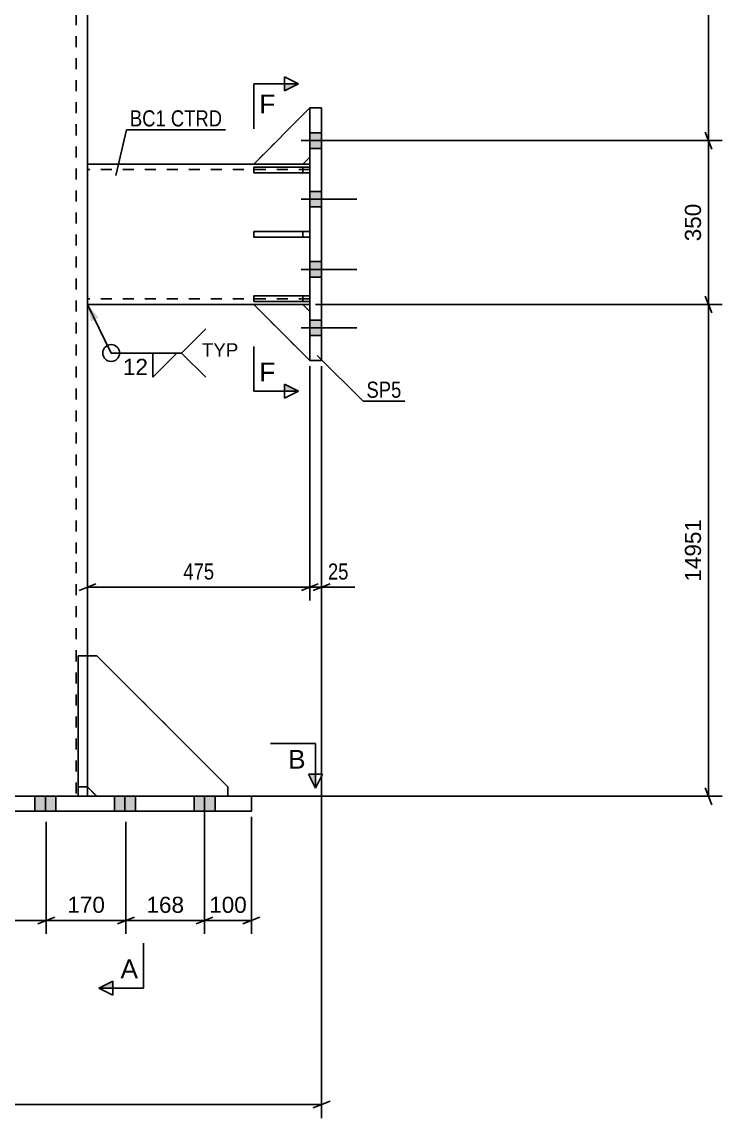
# Model space of a CAD drawing. Header units: millimetres. Extents: x -213 to 628, y -260 to 334.
# Drawn here: x 30 to 154.6, y -56.7 to 138.5 of the extents above; entities that cross this region are included whole.
import ezdxf

# ---------------------------------------------------------------- set-up
doc = ezdxf.new("R2010")
doc.units = ezdxf.units.MM
doc.linetypes.add('DXK_LINE_DOT2', pattern=[3.9198, 1.9599, -1.9599])
doc.linetypes.add('DXK_LINE_DOT3', pattern=[5.9187, 2.979, -0.9799, 0.9799, -0.9799])
doc.styles.add('Arial', font='ARIAL.TTF', dxfattribs={"height": 0.2})
doc.styles.add('Arial Narrow', font='ARIALN.TTF', dxfattribs={"height": 0.2})

# ---------------------------------------------------------------- blocks, each defined once
blk = doc.blocks.new('Part-284856391-2579 - 2558')
at = {"color": 2, "linetype": 'Continuous'}
for p, q in [((81.25, 123.16), (81.25, 78.16)), ((83.33, 123.16), (81.25, 123.16)), ((83.33, 78.16), (83.33, 123.16)), ((81.25, 78.16), (83.33, 78.16))]:
    blk.add_line(p, q, dxfattribs=at)
blk = doc.blocks.new('Part-284856391-2662 - 2558')
at = {"color": 7, "linetype": 'DXK_LINE_DOT2'}
for p, q in [((81.25, 112.62), (71.25, 112.62)), ((71.25, 112.62), (71.25, 111.62)), ((71.25, 111.62), (81.25, 111.62)), ((80, 112.62), (80, 111.62)), ((81.25, 111.62), (81.25, 112.62))]:
    blk.add_line(p, q, dxfattribs=at)
blk = doc.blocks.new('Part-284856391-2727 - 2558')
at = {"color": 2, "linetype": 'Continuous'}
for p, q in [((81.25, 123.16), (71.25, 113.16)), ((80, 113.16), (81.25, 114.41)), ((71.25, 113.16), (80, 113.16))]:
    blk.add_line(p, q, dxfattribs=at)
at = {"color": 7, "linetype": 'DXK_LINE_DOT2'}
blk.add_line((81.25, 114.41), (81.25, 123.16), dxfattribs=at)
blk = doc.blocks.new('Part-284856391-2663 - 2558')
at = {"color": 7, "linetype": 'DXK_LINE_DOT2'}
for p, q in [((81.25, 89.7), (71.25, 89.7)), ((71.25, 89.7), (71.25, 88.7)), ((71.25, 88.7), (81.25, 88.7)), ((80, 89.7), (80, 88.7)), ((81.25, 88.7), (81.25, 89.7))]:
    blk.add_line(p, q, dxfattribs=at)
blk = doc.blocks.new('Part-284856391-2728 - 2558')
at = {"color": 7, "linetype": 'DXK_LINE_DOT2'}
for p, q in [((81.25, 123.16), (71.25, 113.16)), ((81.25, 114.41), (81.25, 123.16)), ((80, 113.16), (81.25, 114.41)), ((71.25, 113.16), (80, 113.16))]:
    blk.add_line(p, q, dxfattribs=at)
blk = doc.blocks.new('Part-284856391-2664 - 2558')
at = {"color": 2, "linetype": 'Continuous'}
for p, q in [((81.25, 112.62), (71.25, 112.62)), ((71.25, 111.62), (71.25, 112.62)), ((81.25, 111.62), (71.25, 111.62)), ((81.25, 112.62), (81.25, 111.62))]:
    blk.add_line(p, q, dxfattribs=at)
at = {"color": 7, "linetype": 'DXK_LINE_DOT2'}
blk.add_line((80, 111.62), (80, 112.62), dxfattribs=at)
blk = doc.blocks.new('Part-284856391-2729 - 2558')
at = {"color": 2, "linetype": 'Continuous'}
for p, q in [((71.25, 88.16), (80, 88.16)), ((71.25, 88.16), (81.25, 78.16)), ((80, 88.16), (81.25, 86.91))]:
    blk.add_line(p, q, dxfattribs=at)
at = {"color": 7, "linetype": 'DXK_LINE_DOT2'}
blk.add_line((81.25, 86.91), (81.25, 78.16), dxfattribs=at)
blk = doc.blocks.new('Part-284856391-2665 - 2558')
at = {"color": 2, "linetype": 'Continuous'}
for p, q in [((81.25, 101.16), (71.25, 101.16)), ((71.25, 100.16), (71.25, 101.16)), ((81.25, 100.16), (71.25, 100.16)), ((81.25, 101.16), (81.25, 100.16))]:
    blk.add_line(p, q, dxfattribs=at)
at = {"color": 7, "linetype": 'DXK_LINE_DOT2'}
blk.add_line((80, 100.16), (80, 101.16), dxfattribs=at)
blk = doc.blocks.new('Part-284856391-2730 - 2558')
at = {"color": 7, "linetype": 'DXK_LINE_DOT2'}
for p, q in [((71.25, 88.16), (80, 88.16)), ((81.25, 78.16), (71.25, 88.16)), ((80, 88.16), (81.25, 86.91)), ((81.25, 86.91), (81.25, 78.16))]:
    blk.add_line(p, q, dxfattribs=at)
blk = doc.blocks.new('Bolt-284856391-2751 - 2558')
at = {"linetype": 'Continuous'}
for points in [[(-60.63, 0.58), (-64.38, 0.58), (-64.38, -2.08), (-60.63, -2.08)], [(-60.63, 0.58), (-64.38, 0.58), (-64.38, -2.08), (-60.63, -2.08)], [(-60.63, 0.58), (-64.38, 0.58), (-64.38, -2.08), (-60.63, -2.08)], [(-60.63, 0.58), (-64.38, 0.58), (-64.38, -2.08), (-60.63, -2.08)], [(-60.63, 0.58), (-64.38, 0.58), (-64.38, -2.08), (-60.63, -2.08)], [(-60.63, 0.58), (-64.38, 0.58), (-64.38, -2.08), (-60.63, -2.08)], [(-46.46, 0.58), (-50.21, 0.58), (-50.21, -2.08), (-46.46, -2.08)], [(-46.46, 0.58), (-50.21, 0.58), (-50.21, -2.08), (-46.46, -2.08)], [(-46.46, 0.58), (-50.21, 0.58), (-50.21, -2.08), (-46.46, -2.08)], [(-46.46, 0.58), (-50.21, 0.58), (-50.21, -2.08), (-46.46, -2.08)], [(-46.46, 0.58), (-50.21, 0.58), (-50.21, -2.08), (-46.46, -2.08)], [(-46.46, 0.58), (-50.21, 0.58), (-50.21, -2.08), (-46.46, -2.08)], [(-32.29, 0.58), (-36.04, 0.58), (-36.04, -2.08), (-32.29, -2.08)], [(-32.29, 0.58), (-36.04, 0.58), (-36.04, -2.08), (-32.29, -2.08)], [(-10.63, 0.58), (-14.38, 0.58), (-14.38, -2.08), (-10.63, -2.08)], [(-10.63, 0.58), (-14.38, 0.58), (-14.38, -2.08), (-10.63, -2.08)], [(14.37, 0.58), (10.62, 0.58), (10.62, -2.08), (14.37, -2.08)], [(14.37, 0.58), (10.62, 0.58), (10.62, -2.08), (14.37, -2.08)], [(36.04, 0.58), (32.29, 0.58), (32.29, -2.08), (36.04, -2.08)], [(36.04, 0.58), (32.29, 0.58), (32.29, -2.08), (36.04, -2.08)], [(50.21, 0.58), (46.46, 0.58), (46.46, -2.08), (50.21, -2.08)], [(50.21, 0.58), (46.46, 0.58), (46.46, -2.08), (50.21, -2.08)], [(50.21, 0.58), (46.46, 0.58), (46.46, -2.08), (50.21, -2.08)], [(50.21, 0.58), (46.46, 0.58), (46.46, -2.08), (50.21, -2.08)], [(50.21, 0.58), (46.46, 0.58), (46.46, -2.08), (50.21, -2.08)], [(50.21, 0.58), (46.46, 0.58), (46.46, -2.08), (50.21, -2.08)], [(64.37, 0.58), (60.62, 0.58), (60.62, -2.08), (64.37, -2.08)], [(64.37, 0.58), (60.62, 0.58), (60.62, -2.08), (64.37, -2.08)], [(64.37, 0.58), (60.62, 0.58), (60.62, -2.08), (64.37, -2.08)], [(64.37, 0.58), (60.62, 0.58), (60.62, -2.08), (64.37, -2.08)], [(64.37, 0.58), (60.62, 0.58), (60.62, -2.08), (64.37, -2.08)], [(64.37, 0.58), (60.62, 0.58), (60.62, -2.08), (64.37, -2.08)]]:
    blk.add_hatch(color=1, dxfattribs=at).paths.add_polyline_path(points)
at = {"color": 1, "linetype": 'Continuous'}
for p, q in [((-64.38, -2.08), (-64.38, 0.58)), ((-64.38, -2.08), (-64.38, 0.58)), ((-64.38, -2.08), (-64.38, 0.58)), ((-64.38, -2.08), (-64.38, 0.58)), ((-64.38, -2.08), (-64.38, 0.58)), ((-64.38, -2.08), (-64.38, 0.58)), ((-62.5, -2.08), (-62.5, 0.58)), ((-62.5, -2.08), (-62.5, 0.58)), ((-62.5, -2.08), (-62.5, 0.58)), ((-62.5, -2.08), (-62.5, 0.58)), ((-62.5, -2.08), (-62.5, 0.58)), ((-62.5, -2.08), (-62.5, 0.58)), ((-60.63, -2.08), (-60.63, 0.58)), ((-60.63, -2.08), (-60.63, 0.58)), ((-60.63, -2.08), (-60.63, 0.58)), ((-60.63, -2.08), (-60.63, 0.58)), ((-60.63, -2.08), (-60.63, 0.58)), ((-60.63, -2.08), (-60.63, 0.58)), ((-50.21, -2.08), (-50.21, 0.58)), ((-50.21, -2.08), (-50.21, 0.58)), ((-50.21, -2.08), (-50.21, 0.58)), ((-50.21, -2.08), (-50.21, 0.58)), ((-50.21, -2.08), (-50.21, 0.58)), ((-50.21, -2.08), (-50.21, 0.58)), ((-48.33, -2.08), (-48.33, 0.58)), ((-48.33, -2.08), (-48.33, 0.58)), ((-48.33, -2.08), (-48.33, 0.58)), ((-48.33, -2.08), (-48.33, 0.58)), ((-48.33, -2.08), (-48.33, 0.58)), ((-48.33, -2.08), (-48.33, 0.58)), ((-46.46, -2.08), (-46.46, 0.58)), ((-46.46, -2.08), (-46.46, 0.58)), ((-46.46, -2.08), (-46.46, 0.58)), ((-46.46, -2.08), (-46.46, 0.58)), ((-46.46, -2.08), (-46.46, 0.58)), ((-46.46, -2.08), (-46.46, 0.58)), ((-36.04, -2.08), (-36.04, 0.58)), ((-36.04, -2.08), (-36.04, 0.58)), ((-34.17, -2.08), (-34.17, 0.58)), ((-34.17, -2.08), (-34.17, 0.58)), ((-32.29, -2.08), (-32.29, 0.58)), ((-32.29, -2.08), (-32.29, 0.58)), ((-14.38, -2.08), (-14.38, 0.58)), ((-14.38, -2.08), (-14.38, 0.58)), ((-12.5, -2.08), (-12.5, 0.58)), ((-12.5, -2.08), (-12.5, 0.58)), ((-10.63, -2.08), (-10.63, 0.58)), ((-10.63, -2.08), (-10.63, 0.58)), ((10.62, -2.08), (10.62, 0.58)), ((10.62, -2.08), (10.62, 0.58)), ((12.5, -2.08), (12.5, 0.58)), ((12.5, -2.08), (12.5, 0.58)), ((14.37, -2.08), (14.37, 0.58)), ((14.37, -2.08), (14.37, 0.58)), ((32.29, -2.08), (32.29, 0.58)), ((32.29, -2.08), (32.29, 0.58)), ((34.17, -2.08), (34.17, 0.58)), ((34.17, -2.08), (34.17, 0.58)), ((36.04, -2.08), (36.04, 0.58)), ((36.04, -2.08), (36.04, 0.58)), ((46.46, -2.08), (46.46, 0.58)), ((46.46, -2.08), (46.46, 0.58)), ((46.46, -2.08), (46.46, 0.58)), ((46.46, -2.08), (46.46, 0.58)), ((46.46, -2.08), (46.46, 0.58)), ((46.46, -2.08), (46.46, 0.58)), ((48.33, -2.08), (48.33, 0.58)), ((48.33, -2.08), (48.33, 0.58)), ((48.33, -2.08), (48.33, 0.58)), ((48.33, -2.08), (48.33, 0.58)), ((48.33, -2.08), (48.33, 0.58)), ((48.33, -2.08), (48.33, 0.58)), ((50.21, -2.08), (50.21, 0.58)), ((50.21, -2.08), (50.21, 0.58)), ((50.21, -2.08), (50.21, 0.58)), ((50.21, -2.08), (50.21, 0.58)), ((50.21, -2.08), (50.21, 0.58)), ((50.21, -2.08), (50.21, 0.58)), ((60.62, -2.08), (60.62, 0.58)), ((60.62, -2.08), (60.62, 0.58)), ((60.62, -2.08), (60.62, 0.58)), ((60.62, -2.08), (60.62, 0.58)), ((60.62, -2.08), (60.62, 0.58)), ((60.62, -2.08), (60.62, 0.58)), ((62.5, -2.08), (62.5, 0.58)), ((62.5, -2.08), (62.5, 0.58)), ((62.5, -2.08), (62.5, 0.58)), ((62.5, -2.08), (62.5, 0.58)), ((62.5, -2.08), (62.5, 0.58)), ((62.5, -2.08), (62.5, 0.58)), ((64.37, -2.08), (64.37, 0.58)), ((64.37, -2.08), (64.37, 0.58)), ((64.37, -2.08), (64.37, 0.58)), ((64.37, -2.08), (64.37, 0.58)), ((64.37, -2.08), (64.37, 0.58)), ((64.37, -2.08), (64.37, 0.58))]:
    blk.add_line(p, q, dxfattribs=at)
blk = doc.blocks.new('Part-284856391-2687 - 2558')
at = {"color": 2, "linetype": 'Continuous'}
for p, q in [((71.25, 113.16), (41.67, 113.16)), ((81.25, 113.16), (80, 113.16)), ((71.25, 88.16), (41.67, 88.16)), ((81.25, 88.16), (80, 88.16))]:
    blk.add_line(p, q, dxfattribs=at)
at = {"color": 7, "linetype": 'DXK_LINE_DOT2'}
for p, q in [((41.67, 113.16), (41.67, 88.16)), ((81.25, 112.16), (41.67, 112.16)), ((80, 113.16), (71.25, 113.16)), ((81.25, 88.16), (81.25, 113.16)), ((81.25, 89.16), (41.67, 89.16)), ((80, 88.16), (71.25, 88.16))]:
    blk.add_line(p, q, dxfattribs=at)
blk = doc.blocks.new('Part-284856391-2731 - 2558')
at = {"color": 7, "linetype": 'DXK_LINE_DOT2'}
for p, q in [((43.33, 25.58), (41.67, 25.58)), ((41.67, 25.58), (41.67, 2.25)), ((66.67, 2.25), (43.33, 25.58)), ((41.67, 2.25), (43.33, 0.58)), ((66.67, 0.58), (66.67, 2.25)), ((43.33, 0.58), (66.67, 0.58))]:
    blk.add_line(p, q, dxfattribs=at)
blk = doc.blocks.new('Part-284856391-2733 - 2558')
at = {"color": 2, "linetype": 'Continuous'}
for p, q in [((81.25, 89.7), (71.25, 89.7)), ((71.25, 88.7), (71.25, 89.7)), ((81.25, 88.7), (71.25, 88.7)), ((81.25, 89.7), (81.25, 88.7))]:
    blk.add_line(p, q, dxfattribs=at)
at = {"color": 7, "linetype": 'DXK_LINE_DOT2'}
blk.add_line((80, 88.7), (80, 89.7), dxfattribs=at)
blk = doc.blocks.new('Bolt-284856391-2760 - 2558')
at = {"linetype": 'Continuous'}
for points in [[(81.25, 118.7), (81.25, 115.95), (83.33, 115.95), (83.33, 118.7)], [(81.25, 118.7), (81.25, 115.95), (83.33, 115.95), (83.33, 118.7)], [(81.25, 118.7), (81.25, 115.95), (83.33, 115.95), (83.33, 118.7)], [(81.25, 108.28), (81.25, 105.53), (83.33, 105.53), (83.33, 108.28)], [(81.25, 108.28), (81.25, 105.53), (83.33, 105.53), (83.33, 108.28)], [(81.25, 95.78), (81.25, 93.03), (83.33, 93.03), (83.33, 95.78)], [(81.25, 95.78), (81.25, 93.03), (83.33, 93.03), (83.33, 95.78)], [(81.25, 85.37), (81.25, 82.62), (83.33, 82.62), (83.33, 85.37)], [(81.25, 85.37), (81.25, 82.62), (83.33, 82.62), (83.33, 85.37)], [(81.25, 85.37), (81.25, 82.62), (83.33, 82.62), (83.33, 85.37)]]:
    blk.add_hatch(color=1, dxfattribs=at).paths.add_polyline_path(points)
at = {"color": 1, "linetype": 'Continuous'}
for p, q in [((79.67, 117.33), (89.58, 117.33)), ((79.67, 117.33), (89.58, 117.33)), ((79.67, 117.33), (89.58, 117.33)), ((81.25, 118.7), (83.33, 118.7)), ((81.25, 118.7), (83.33, 118.7)), ((81.25, 118.7), (83.33, 118.7)), ((81.25, 115.95), (83.33, 115.95)), ((81.25, 115.95), (83.33, 115.95)), ((81.25, 115.95), (83.33, 115.95)), ((81.25, 108.28), (83.33, 108.28)), ((81.25, 108.28), (83.33, 108.28)), ((79.67, 106.91), (89.58, 106.91)), ((79.67, 106.91), (89.58, 106.91)), ((81.25, 105.53), (83.33, 105.53)), ((81.25, 105.53), (83.33, 105.53)), ((81.25, 95.78), (83.33, 95.78)), ((81.25, 95.78), (83.33, 95.78)), ((79.67, 94.41), (89.58, 94.41)), ((79.67, 94.41), (89.58, 94.41)), ((81.25, 93.03), (83.33, 93.03)), ((81.25, 93.03), (83.33, 93.03)), ((79.67, 83.99), (89.58, 83.99)), ((79.67, 83.99), (89.58, 83.99)), ((79.67, 83.99), (89.58, 83.99)), ((81.25, 85.37), (83.33, 85.37)), ((81.25, 85.37), (83.33, 85.37)), ((81.25, 85.37), (83.33, 85.37)), ((81.25, 82.62), (83.33, 82.62)), ((81.25, 82.62), (83.33, 82.62)), ((81.25, 82.62), (83.33, 82.62))]:
    blk.add_line(p, q, dxfattribs=at)
blk = doc.blocks.new('Part-284856391-2761 - 2558')
at = {"linetype": 'Continuous'}
blk.add_hatch(color=2, dxfattribs=at).paths.add_polyline_path([(0, 42.25), (-0.8, 43.65), (0.8, 43.65)])
at = {"color": 7, "linetype": 'DXK_LINE_DOT3'}
for p, q in [((0, 139.93), (0, 235.68)), ((0, 42.35), (0, 139.83)), ((0, -9.42), (0, 42.25))]:
    blk.add_line(p, q, dxfattribs=at)
at = {"color": 2, "linetype": 'Continuous'}
for p, q in [((-41.67, 225.68), (-41.67, 139.93)), ((-41.67, 225.68), (-41.25, 225.68)), ((-39.37, 225.68), (-37.67, 225.68)), ((37.67, 225.68), (-37.67, 225.68)), ((39.37, 225.68), (37.67, 225.68)), ((41.67, 225.68), (41.25, 225.68)), ((41.67, 225.68), (41.67, 139.93)), ((-41.67, 139.83), (-41.67, 42.35)), ((41.67, 139.83), (41.67, 42.35)), ((0, 42.25), (-0.8, 43.65)), ((-0.8, 43.65), (0.8, 43.65)), ((0.8, 43.65), (0, 42.25)), ((-41.67, 42.25), (-41.67, 25.58)), ((41.67, 42.25), (41.67, 25.58))]:
    blk.add_line(p, q, dxfattribs=at)
at = {"color": 7, "linetype": 'DXK_LINE_DOT2'}
for p, q in [((-41.67, 225.68), (-39.37, 225.68)), ((-41.25, 225.68), (-40.5, 225.68)), ((-39.67, 225.68), (-39.67, 139.93)), ((39.67, 225.68), (37.67, 225.68)), ((41.25, 225.68), (39.37, 225.68)), ((39.67, 225.68), (39.67, 139.93)), ((-39.67, 139.83), (-39.67, 42.35)), ((39.67, 139.83), (39.67, 42.35)), ((-39.67, 42.25), (-39.67, 0.58)), ((39.67, 42.25), (39.67, 0.58)), ((-41.67, 25.58), (-41.67, 0.58)), ((41.67, 25.58), (41.67, 0.58)), ((-41.67, 0.58), (41.67, 0.58))]:
    blk.add_line(p, q, dxfattribs=at)
at = {"color": 2, "linetype": 'Continuous'}
blk.add_circle((0, 43.15), 1, dxfattribs=at)
blk = doc.blocks.new('Part-284856391-2766 - 2558')
at = {"color": 2, "linetype": 'Continuous'}
for p, q in [((-70.83, -2.08), (-70.83, 0.58)), ((-70.83, 0.58), (70.83, 0.58)), ((70.83, 0.58), (70.83, -2.08)), ((70.83, -2.08), (-70.83, -2.08))]:
    blk.add_line(p, q, dxfattribs=at)
blk = doc.blocks.new('Part-284856391-2767 - 2558')
at = {"color": 2, "linetype": 'Continuous'}
for p, q in [((43.33, 25.58), (41.67, 25.58)), ((43.33, 25.58), (66.67, 2.25)), ((41.67, 2.25), (43.33, 0.58)), ((66.67, 0.58), (66.67, 2.25))]:
    blk.add_line(p, q, dxfattribs=at)
at = {"color": 7, "linetype": 'DXK_LINE_DOT2'}
for p, q in [((41.67, 25.58), (41.67, 2.25)), ((43.33, 0.58), (66.67, 0.58))]:
    blk.add_line(p, q, dxfattribs=at)
blk = doc.blocks.new('Part-284856391-2842 - 2558')
at = {"color": 7, "linetype": 'DXK_LINE_DOT2'}
for p, q in [((40, 0.58), (40, 25.58)), ((40, 25.58), (41.67, 25.58)), ((41.67, 25.58), (41.67, 0.58)), ((41.67, 2.25), (40, 2.25)), ((41.67, 0.58), (40, 0.58))]:
    blk.add_line(p, q, dxfattribs=at)
blk = doc.blocks.new('Part-284856391-2840 - 2558')
at = {"color": 2, "linetype": 'Continuous'}
for p, q in [((40, 25.58), (40, 0.58)), ((40, 25.58), (41.67, 25.58)), ((41.67, 25.58), (41.67, 0.58)), ((40, 2.25), (41.67, 2.25))]:
    blk.add_line(p, q, dxfattribs=at)
at = {"color": 7, "linetype": 'DXK_LINE_DOT2'}
blk.add_line((40, 0.58), (41.67, 0.58), dxfattribs=at)
blk = doc.blocks.new('Part-284856391-2807 - 2558')
at = {"color": 7, "linetype": 'DXK_LINE_DOT2'}
for p, q in [((81.25, 101.16), (71.25, 101.16)), ((71.25, 101.16), (71.25, 100.16)), ((71.25, 100.16), (81.25, 100.16)), ((80, 100.16), (80, 101.16)), ((81.25, 100.16), (81.25, 101.16))]:
    blk.add_line(p, q, dxfattribs=at)
blk = doc.blocks.new('StraightDimension-284856391-2892 - 2558')
at = {"color": 7, "linetype": 'Continuous'}
for p, q in [((62.5, -1.75), (62.5, -23.92)), ((70.83, -3.08), (70.83, -23.92)), ((61, -22.12), (64, -20.92)), ((72.33, -20.92), (69.33, -22.12)), ((62.5, -21.52), (70.83, -21.52))]:
    blk.add_line(p, q, dxfattribs=at)
at = {"color": 0}
blk.add_wipeout([(70.6, -20.77), (70.6, -16.57), (62.73, -16.57), (62.73, -20.77)], dxfattribs=at)
at = {"color": 3, "style": 'Arial'}
blk.add_text('100', height=2.865, dxfattribs=at).set_placement((63.33, -20.17))
blk = doc.blocks.new('StraightDimension-284856391-2899 - 2558')
at = {"color": 7, "linetype": 'Continuous'}
for p, q in [((62.5, -1.75), (62.5, -23.92)), ((48.5, -3.94), (48.5, -23.92)), ((50, -20.92), (47, -22.12)), ((61, -22.12), (64, -20.92)), ((48.5, -21.52), (62.5, -21.52))]:
    blk.add_line(p, q, dxfattribs=at)
at = {"color": 0}
blk.add_wipeout([(59.44, -20.77), (59.44, -16.57), (51.56, -16.57), (51.56, -20.77)], dxfattribs=at)
at = {"color": 3, "style": 'Arial'}
blk.add_text('168', height=2.865, dxfattribs=at).set_placement((52.16, -20.17))
blk = doc.blocks.new('StraightDimension-284856391-2906 - 2558')
at = {"color": 7, "linetype": 'Continuous'}
for p, q in [((34.33, -3.94), (34.33, -23.92)), ((48.5, -3.94), (48.5, -23.92)), ((35.83, -20.92), (32.83, -22.12)), ((47, -22.12), (50, -20.92)), ((34.33, -21.52), (48.5, -21.52))]:
    blk.add_line(p, q, dxfattribs=at)
at = {"color": 0}
blk.add_wipeout([(45.35, -20.77), (45.35, -16.57), (37.48, -16.57), (37.48, -20.77)], dxfattribs=at)
at = {"color": 3, "style": 'Arial'}
blk.add_text('170', height=2.865, dxfattribs=at).set_placement((38.08, -20.17))
blk = doc.blocks.new('StraightDimension-284856391-2907 - 2558')
at = {"color": 7, "linetype": 'Continuous'}
for p, q in [((12.5, -3.94), (12.5, -23.92)), ((34.33, -3.94), (34.33, -23.92)), ((14, -20.92), (11, -22.12)), ((32.83, -22.12), (35.83, -20.92)), ((12.5, -21.52), (34.33, -21.52))]:
    blk.add_line(p, q, dxfattribs=at)
at = {"color": 0}
blk.add_wipeout([(27.35, -20.77), (27.35, -16.57), (19.48, -16.57), (19.48, -20.77)], dxfattribs=at)
at = {"color": 3, "style": 'Arial'}
blk.add_text('262', height=2.865, dxfattribs=at).set_placement((20.08, -20.17))
blk = doc.blocks.new('StraightDimension-284856391-2929 - 2558')
at = {"color": 7, "linetype": 'Continuous'}
for p, q in [((83.33, 77.16), (83.33, -56.72)), ((-133.33, -54.32), (83.33, -54.32)), ((81.83, -54.92), (84.83, -53.72))]:
    blk.add_line(p, q, dxfattribs=at)
blk = doc.blocks.new('StraightDimension-284856391-9720 - 2558')
at = {"color": 7, "linetype": 'Continuous'}
for p, q in [((152.82, 197.1), (151.62, 200.1)), ((131.43, 198.6), (154.62, 198.6)), ((152.22, 117.33), (152.22, 198.6)), ((88.5, 117.33), (154.62, 117.33)), ((151.62, 118.83), (152.82, 115.83))]:
    blk.add_line(p, q, dxfattribs=at)
at = {"color": 0}
blk.add_wipeout([(151.47, 163.01), (147.27, 163.01), (147.27, 152.91), (151.47, 152.91)], dxfattribs=at)
at = {"color": 3, "style": 'Arial'}
blk.add_text('2840', height=2.865, rotation=90.0002, dxfattribs=at).set_placement((150.87, 153.51))
blk = doc.blocks.new('StraightDimension-284856391-9721 - 2558')
at = {"color": 7, "linetype": 'Continuous'}
for p, q in [((88.5, 117.33), (154.62, 117.33)), ((152.82, 115.83), (151.62, 118.83)), ((152.22, 88.16), (152.22, 117.33)), ((82.25, 88.16), (154.62, 88.16)), ((151.62, 89.66), (152.82, 86.66))]:
    blk.add_line(p, q, dxfattribs=at)
at = {"color": 0}
blk.add_wipeout([(151.47, 106.68), (147.27, 106.68), (147.27, 98.81), (151.47, 98.81)], dxfattribs=at)
at = {"color": 3, "style": 'Arial'}
blk.add_text('350', height=2.865, rotation=90.0002, dxfattribs=at).set_placement((150.87, 99.41))
blk = doc.blocks.new('StraightDimension-284856391-9722 - 2558')
at = {"color": 7, "linetype": 'Continuous'}
for p, q in [((82.25, 88.16), (154.62, 88.16)), ((152.82, 86.66), (151.62, 89.66)), ((152.22, 0.58), (152.22, 88.16)), ((151.62, 2.08), (152.82, -0.92)), ((42.67, 0.58), (154.62, 0.58))]:
    blk.add_line(p, q, dxfattribs=at)
at = {"color": 0}
blk.add_wipeout([(151.47, 50.53), (147.27, 50.53), (147.27, 38.21), (151.47, 38.21)], dxfattribs=at)
at = {"color": 3, "style": 'Arial'}
blk.add_text('14951', height=2.865, rotation=90.0002, dxfattribs=at).set_placement((150.87, 38.81))
blk = doc.blocks.new('StraightDimension-284856391-9960 - 2558')
at = {"color": 7, "linetype": 'Continuous'}
for p, q in [((81.25, 77.16), (81.25, 35.42)), ((83.33, 77.16), (83.33, 35.42)), ((79.75, 37.22), (82.75, 38.42)), ((81.25, 37.82), (83.33, 37.82)), ((84.83, 38.42), (81.83, 37.22))]:
    blk.add_line(p, q, dxfattribs=at)
at = {"color": 0}
blk.add_wipeout([(88.71, 38.57), (88.71, 42.77), (83.86, 42.77), (83.86, 38.57)], dxfattribs=at)
at = {"color": 7, "linetype": 'Continuous'}
blk.add_line((83.33, 37.82), (89.24, 37.82), dxfattribs=at)
blk.add_line((83.33, 37.82), (89.24, 37.82), dxfattribs=at)
at = {"color": 3, "style": 'Arial Narrow'}
blk.add_text('25', height=2.863, dxfattribs=at).set_placement((84.46, 39.17))
blk = doc.blocks.new('StraightDimension-284856391-9961 - 2558')
at = {"color": 7, "linetype": 'Continuous'}
for p, q in [((41.67, 87.16), (41.67, 35.42)), ((81.25, 77.16), (81.25, 35.42)), ((43.17, 38.42), (40.17, 37.22)), ((41.67, 37.82), (81.25, 37.82)), ((79.75, 37.22), (82.75, 38.42))]:
    blk.add_line(p, q, dxfattribs=at)
at = {"color": 0}
blk.add_wipeout([(64.8, 38.57), (64.8, 42.77), (58.12, 42.77), (58.12, 38.57)], dxfattribs=at)
at = {"color": 3, "style": 'Arial Narrow'}
blk.add_text('475', height=2.863, dxfattribs=at).set_placement((58.72, 39.17))
blk = doc.blocks.new('Mark-284856391-2575 - 2558')
at = {"color": 0}
blk.add_wipeout([(97.53, 71.55), (97.53, 74.55), (91.32, 74.55), (91.32, 71.55)], dxfattribs=at)
blk.add_wipeout([(97.53, 71.55), (97.53, 74.55), (91.32, 74.55), (91.32, 71.55)], dxfattribs=at)
at = {"color": 30, "linetype": 'Continuous'}
for p, q in [((82.56, 79.04), (90.72, 70.95)), ((90.72, 70.95), (98.13, 70.95))]:
    blk.add_line(p, q, dxfattribs=at)
at = {"color": 3, "style": 'Arial Narrow'}
blk.add_text('SP5', height=2.863, dxfattribs=at).set_placement((91.32, 71.55))
blk = doc.blocks.new('Mark-284856391-2683 - 2558')
at = {"color": 0}
blk.add_wipeout([(55.6, 119.86), (55.6, 122.86), (49.21, 122.86), (49.21, 119.86)], dxfattribs=at)
blk.add_wipeout([(55.6, 119.86), (55.6, 122.86), (49.21, 122.86), (49.21, 119.86)], dxfattribs=at)
at = {"color": 30, "linetype": 'Continuous'}
blk.add_line((46.7, 111.1), (48.61, 119.26), dxfattribs=at)
at = {"color": 3, "style": 'Arial Narrow'}
blk.add_text('BC1', height=2.863, dxfattribs=at).set_placement((49.21, 119.86))
at = {"color": 0}
blk.add_wipeout([(65.63, 119.86), (65.63, 122.86), (56.5, 122.86), (56.5, 119.86)], dxfattribs=at)
blk.add_wipeout([(65.63, 119.86), (65.63, 122.86), (56.5, 122.86), (56.5, 119.86)], dxfattribs=at)
at = {"color": 30, "linetype": 'Continuous'}
blk.add_line((48.61, 119.26), (66.23, 119.26), dxfattribs=at)
at = {"color": 3, "style": 'Arial Narrow'}
blk.add_text('CTRD', height=2.863, dxfattribs=at).set_placement((56.5, 119.86))
blk = doc.blocks.new('SectionMark-284856391-3301 - 2558')
at = {"linetype": 'Continuous'}
for points in [[(-83.47, 4.5), (-82.22, 4.5), (-83.47, 2)], [(80.98, 4.5), (82.23, 4.5), (82.23, 2)]]:
    blk.add_hatch(color=6, dxfattribs=at).paths.add_polyline_path(points)
at = {"color": 6, "linetype": 'Continuous'}
for p, q in [((-83.47, 10), (-75.47, 10)), ((-83.47, 10), (-83.47, 2)), ((82.23, 10), (74.23, 10)), ((82.23, 10), (82.23, 2)), ((-83.47, 2), (-84.72, 4.5)), ((-82.22, 4.5), (-84.72, 4.5)), ((-83.47, 2), (-82.22, 4.5)), ((80.98, 4.5), (83.48, 4.5)), ((82.23, 2), (80.98, 4.5)), ((83.48, 4.5), (82.23, 2))]:
    blk.add_line(p, q, dxfattribs=at)
at = {"color": 0, "linetype": 'Continuous'}
for points in [[(-78.61, 5.5), (-78.61, 9), (-81.72, 9), (-81.72, 5.5)], [(80.48, 5.5), (80.48, 9), (77.37, 9), (77.37, 5.5)]]:
    blk.add_wipeout(points, dxfattribs=at)
at = {"color": 3, "linetype": 'Continuous', "style": 'Arial'}
for p in [(-81.72, 5.5), (77.37, 5.5)]:
    blk.add_text('B', height=3.34, dxfattribs=at).set_placement(p)
blk = doc.blocks.new('SectionMark-284856391-3309 - 2558')
at = {"linetype": 'Continuous'}
for points in [[(46.45, 279.73), (46.45, 278.48), (43.95, 279.73)], [(46.15, -32.32), (46.15, -33.57), (43.65, -33.57)]]:
    blk.add_hatch(color=6, dxfattribs=at).paths.add_polyline_path(points)
at = {"color": 6, "linetype": 'Continuous'}
for p, q in [((43.95, 279.73), (46.45, 280.98)), ((51.95, 279.73), (43.95, 279.73)), ((43.95, 279.73), (46.45, 278.48)), ((46.45, 278.48), (46.45, 280.98)), ((51.95, 279.73), (51.95, 271.73)), ((51.65, -33.57), (51.65, -25.57)), ((43.65, -33.57), (46.15, -32.32)), ((46.15, -32.32), (46.15, -34.82)), ((51.65, -33.57), (43.65, -33.57)), ((46.15, -34.82), (43.65, -33.57))]:
    blk.add_line(p, q, dxfattribs=at)
at = {"color": 0, "linetype": 'Continuous'}
for points in [[(50.95, 274.48), (50.95, 277.98), (47.84, 277.98), (47.84, 274.48)], [(50.65, -31.82), (50.65, -28.32), (47.54, -28.32), (47.54, -31.82)]]:
    blk.add_wipeout(points, dxfattribs=at)
at = {"color": 3, "linetype": 'Continuous', "style": 'Arial'}
for p in [(47.84, 274.48), (47.54, -31.82)]:
    blk.add_text('A', height=3.34, rotation=-0.0115, dxfattribs=at).set_placement(p)
blk = doc.blocks.new('WeldMark-284856391-3315 - 2558')
at = {"linetype": 'Continuous'}
blk.add_hatch(color=30, dxfattribs=at).paths.add_polyline_path([(42.3, 85.13), (41.67, 88.16), (43.65, 85.79)])
at = {"color": 30, "linetype": 'Continuous'}
blk.add_line((41.67, 88.16), (45.87, 79.51), dxfattribs=at)
at = {"color": 3, "linetype": 'Continuous'}
for q in [(62.71, 83.79), (62.71, 75.22)]:
    blk.add_line((58.42, 79.51), q, dxfattribs=at)
blk.add_arc((45.87, 79.51), 1.5, 90, 270, dxfattribs=at)
at = {"color": 0}
blk.add_wipeout([(52.62, 75.41), (52.62, 78.81), (47.77, 78.81), (47.77, 75.41)], dxfattribs=at)
at = {"color": 30, "linetype": 'Continuous'}
blk.add_line((45.87, 79.51), (58.42, 79.51), dxfattribs=at)
at = {"color": 3, "linetype": 'Continuous'}
for p, q in [((53.28, 79.51), (57.56, 79.51)), ((57.56, 79.51), (53.28, 75.22)), ((53.28, 75.22), (53.28, 79.51))]:
    blk.add_line(p, q, dxfattribs=at)
blk.add_arc((45.87, 79.51), 1.5, 270, 90, dxfattribs=at)
at = {"color": 3, "style": 'Arial'}
blk.add_text('12', height=2.865, dxfattribs=at).set_placement((47.97, 75.61))
at = {"color": 0, "linetype": 'Continuous'}
blk.add_wipeout([(68.5, 78.86), (68.5, 81.36), (62.02, 81.36), (62.02, 78.86)], dxfattribs=at)
blk.add_wipeout([(68.5, 78.86), (68.5, 81.36), (62.02, 81.36), (62.02, 78.86)], dxfattribs=at)
at = {"color": 3, "linetype": 'Continuous', "style": 'Arial'}
blk.add_text('TYP', height=2.388, dxfattribs=at).set_placement((62.02, 78.86))
blk = doc.blocks.new('SectionMark-284856391-12467 - 2558')
at = {"linetype": 'Continuous'}
for points in [[(76.75, 126.19), (76.75, 127.44), (79.25, 127.44)], [(76.75, 72.7), (76.75, 73.95), (79.25, 72.7)]]:
    blk.add_hatch(color=6, dxfattribs=at).paths.add_polyline_path(points)
at = {"color": 6, "linetype": 'Continuous'}
for p, q in [((71.25, 127.44), (71.25, 119.44)), ((71.25, 127.44), (79.25, 127.44)), ((76.75, 126.19), (76.75, 128.69)), ((76.75, 128.69), (79.25, 127.44)), ((79.25, 127.44), (76.75, 126.19)), ((71.25, 72.7), (71.25, 80.7)), ((71.25, 72.7), (79.25, 72.7)), ((79.25, 72.7), (76.75, 73.95)), ((76.75, 73.95), (76.75, 71.45)), ((79.25, 72.7), (76.75, 71.45))]:
    blk.add_line(p, q, dxfattribs=at)
at = {"color": 0, "linetype": 'Continuous'}
for points in [[(75.1, 122.19), (75.1, 125.69), (72.25, 125.69), (72.25, 122.19)], [(75.1, 74.45), (75.1, 77.95), (72.25, 77.95), (72.25, 74.45)]]:
    blk.add_wipeout(points, dxfattribs=at)
at = {"color": 3, "linetype": 'Continuous', "style": 'Arial'}
for p in [(72.25, 122.19), (72.25, 74.45)]:
    blk.add_text('F', height=3.34, dxfattribs=at).set_placement(p)

msp = doc.modelspace()

# ---------------------------------------------------------------- block references
for name in ['Part-284856391-2761 - 2558', 'Part-284856391-2727 - 2558', 'Part-284856391-2728 - 2558', 'Part-284856391-2579 - 2558', 'Bolt-284856391-2760 - 2558', 'Part-284856391-2687 - 2558', 'Part-284856391-2662 - 2558', 'Part-284856391-2664 - 2558', 'Part-284856391-2665 - 2558', 'Part-284856391-2807 - 2558', 'Part-284856391-2663 - 2558', 'Part-284856391-2733 - 2558', 'Part-284856391-2729 - 2558', 'Part-284856391-2730 - 2558', 'Part-284856391-2842 - 2558', 'Part-284856391-2840 - 2558', 'Part-284856391-2731 - 2558', 'Part-284856391-2767 - 2558', 'Part-284856391-2766 - 2558', 'Bolt-284856391-2751 - 2558']:
    msp.add_blockref(name, (0, 0))

# ---------------------------------------------------------------- next in the draw order: block references
for name in ['StraightDimension-284856391-9720 - 2558', 'Mark-284856391-2683 - 2558', 'StraightDimension-284856391-2892 - 2558']:
    msp.add_blockref(name, (0, 0))

# ---------------------------------------------------------------- next in the draw order: block references
for name in ['StraightDimension-284856391-9721 - 2558', 'StraightDimension-284856391-2899 - 2558']:
    msp.add_blockref(name, (0, 0))

# ---------------------------------------------------------------- next in the draw order: block references
msp.add_blockref('StraightDimension-284856391-2906 - 2558', (0, 0))

# ---------------------------------------------------------------- next in the draw order: block references
msp.add_blockref('StraightDimension-284856391-2907 - 2558', (0, 0))

# ---------------------------------------------------------------- next in the draw order: block references
msp.add_blockref('StraightDimension-284856391-2929 - 2558', (0, 0))

# ---------------------------------------------------------------- next in the draw order: block references
msp.add_blockref('StraightDimension-284856391-9722 - 2558', (0, 0))

# ---------------------------------------------------------------- next in the draw order: block references
for name in ['StraightDimension-284856391-9960 - 2558', 'SectionMark-284856391-3301 - 2558']:
    msp.add_blockref(name, (0, 0))

# ---------------------------------------------------------------- next in the draw order: block references
msp.add_blockref('StraightDimension-284856391-9961 - 2558', (0, 0))

# ---------------------------------------------------------------- next in the draw order: block references
for name in ['SectionMark-284856391-3309 - 2558', 'SectionMark-284856391-12467 - 2558', 'Mark-284856391-2575 - 2558']:
    msp.add_blockref(name, (0, 0))

# ---------------------------------------------------------------- next in the draw order: block references
msp.add_blockref('WeldMark-284856391-3315 - 2558', (0, 0))

doc.saveas('drawing.dxf')
